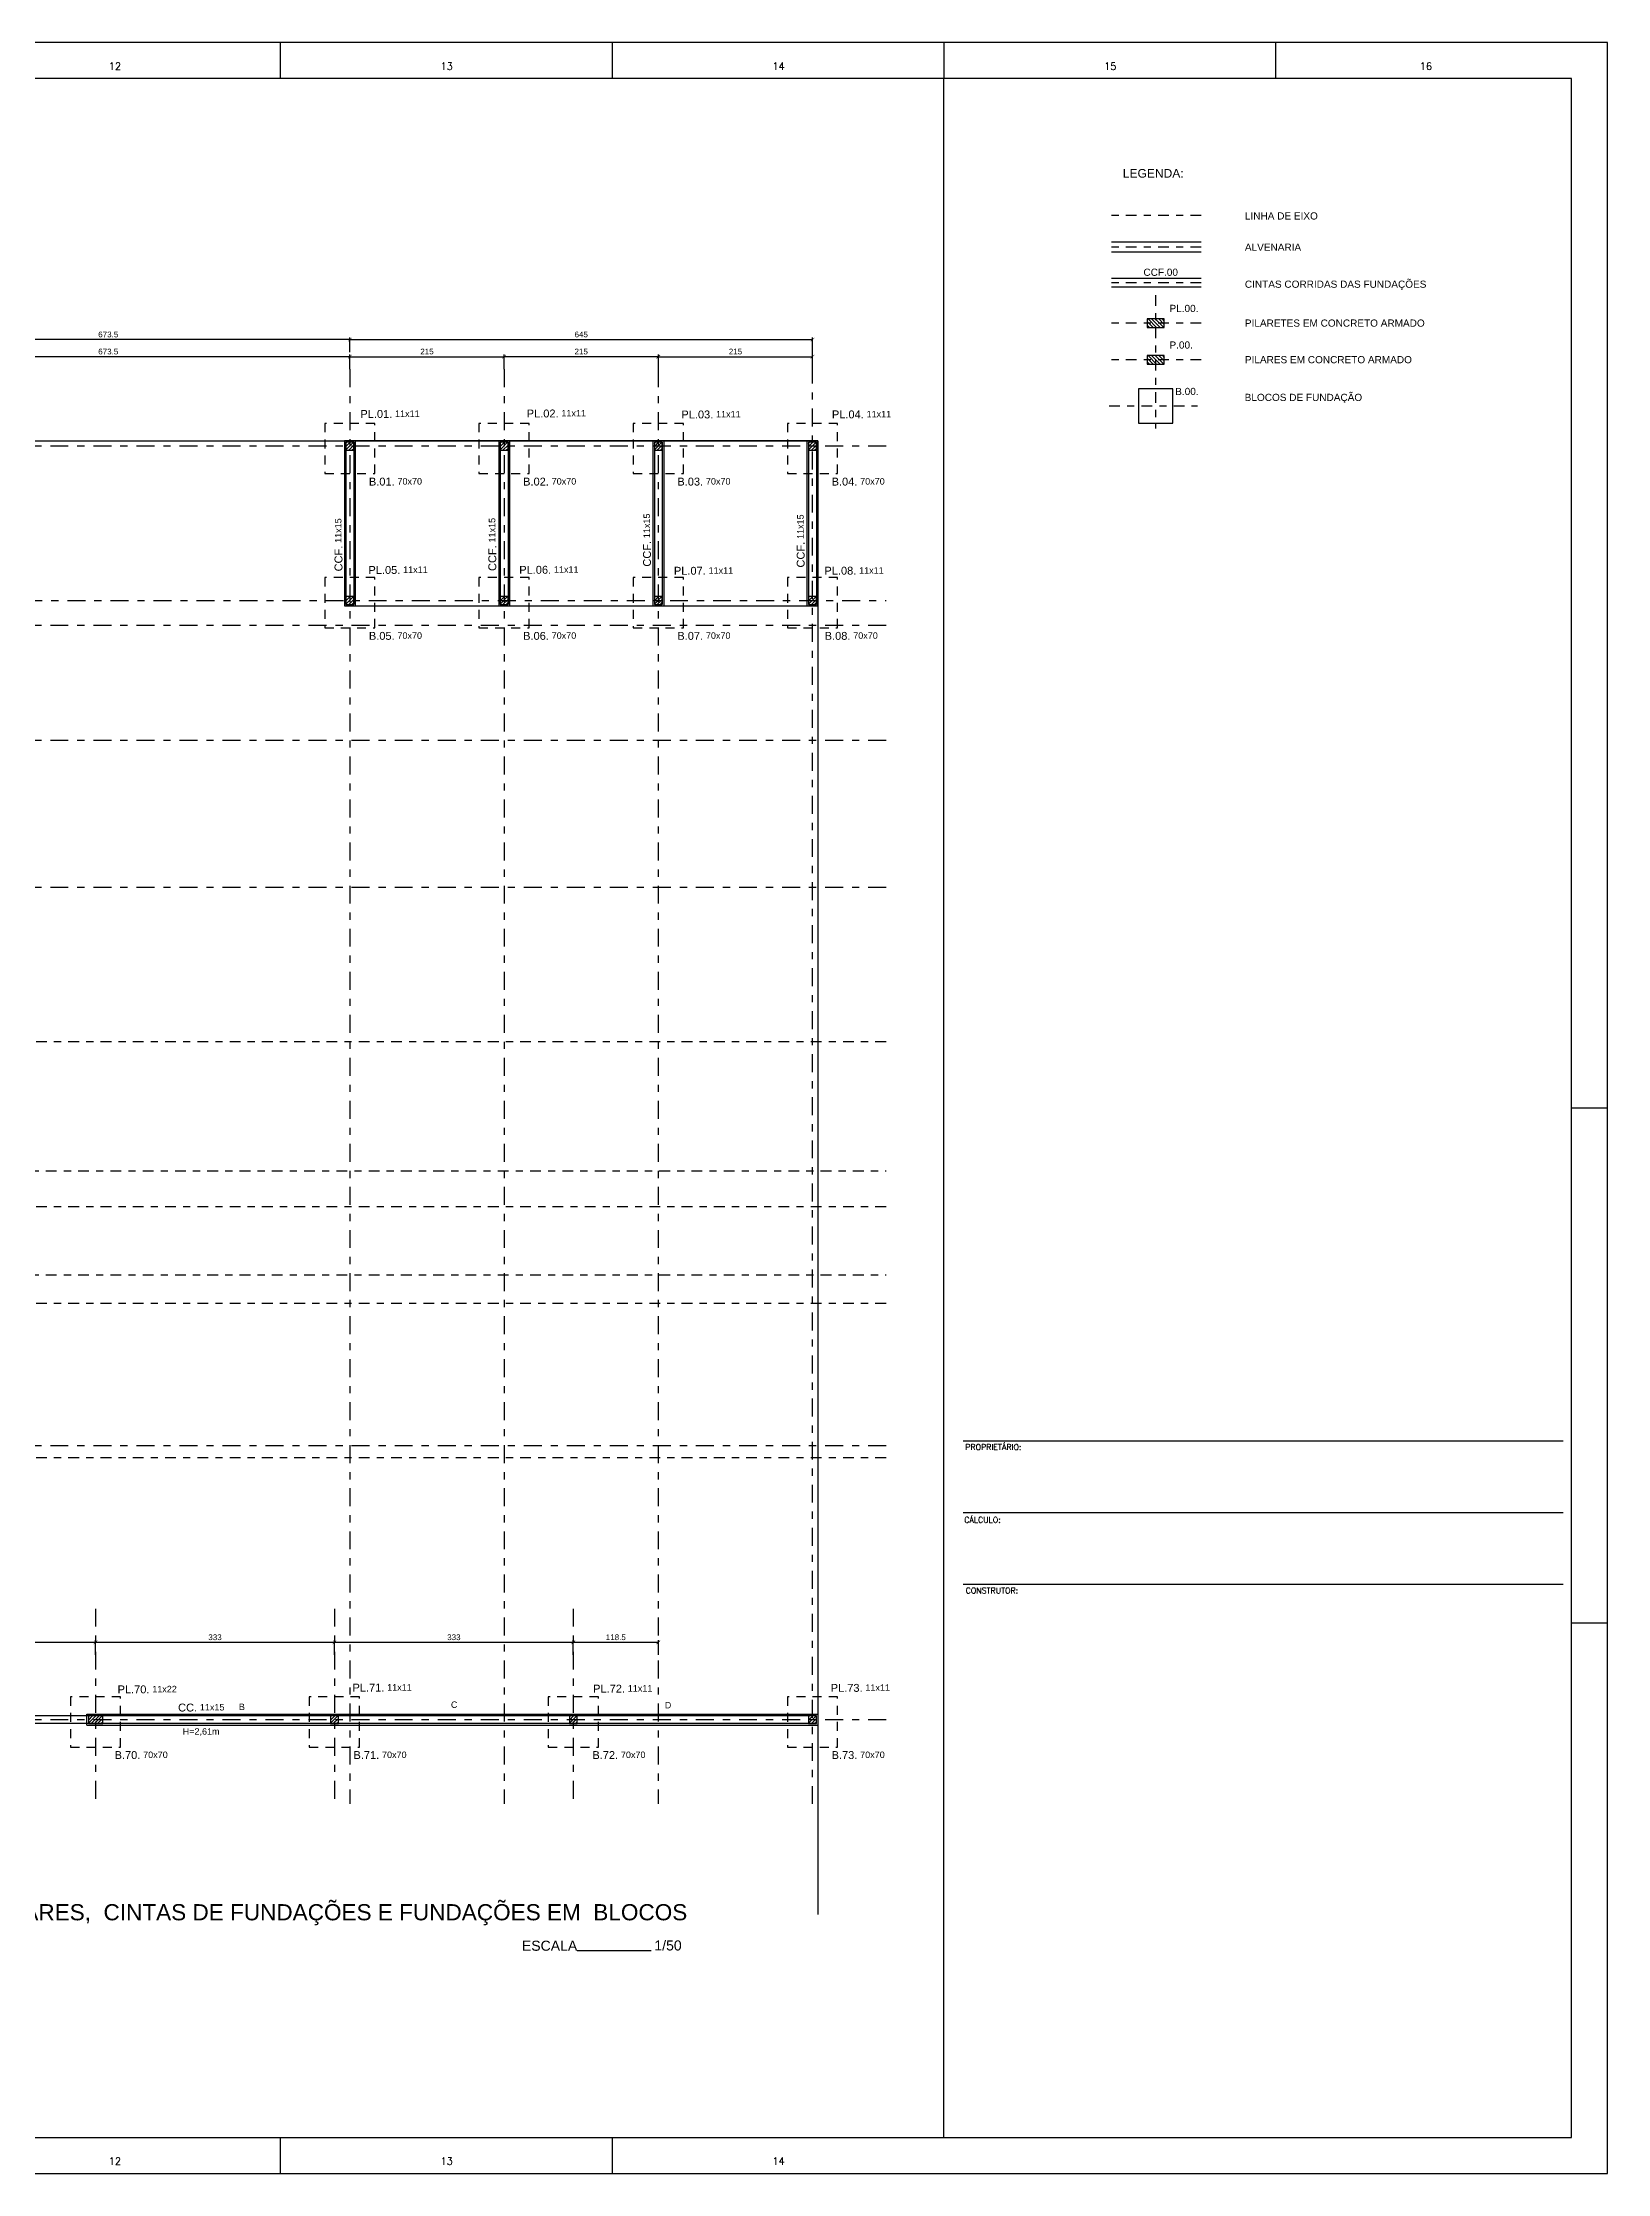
# Model space of a CAD drawing. Header units: millimetres. Extents: x 3659 to 3792, y 1361 to 1391.
# Drawn here: x 3711.49 to 3733.31, y 1360.95 to 1390.65 of the extents above; entities that cross this region are included whole.
import ezdxf
from ezdxf.enums import TextEntityAlignment as Align

# ---------------------------------------------------------------- set-up
doc = ezdxf.new("R2010")
doc.units = ezdxf.units.MM
for name, pattern in [('CENTER', [2, 1.25, -0.25, 0.25, -0.25]), ('DASHDOT', [1, 0.5, -0.25, 0, -0.25]), ('HIDDEN', [0.375, 0.25, -0.125])]:
    doc.linetypes.add(name, pattern=pattern)
for name, color, linetype in [('01-nivel piso', 2, 'Continuous'), ('01-pilar', 7, 'Continuous'), ('eixo', 1, 'CENTER'), ('Forma', 2, 'Continuous'), ('Fundação', 2, 'Continuous'), ('Hachura', 1, 'Continuous'), ('MATRIZ', 8, 'Continuous'), ('Moldura', 2, 'Continuous'), ('PILAR', 5, 'Continuous'), ('textcyan', 4, 'Continuous'), ('Texto 1', 2, 'Continuous'), ('Textos', 7, 'Continuous')]:
    doc.layers.add(name, color=color, linetype=linetype)
doc.styles.add('maloca 1', font='romans.shx')
doc.styles.add('ROMANS', font='arial.ttf')
doc.dimstyles.new('ESC-50JR', dxfattribs={"dimtxt": 0.1, "dimasz": 0.05, "dimexe": 0.03, "dimexo": 0, "dimgap": 0.03, "dimtad": 1, "dimlfac": 100, "dimdsep": 46, "dimtxsty": 'ROMANS', "dimblk1": 'DOTSMALL', "dimblk2": 'DOTSMALL', "dimsah": 1, "dimcen": 0.09, "dimclrd": 1, "dimclre": 1, "dimclrt": 2, "dimadec": 0, "dimazin": 0, "dimtfac": 1, "dimtdec": 4, "dimtmove": 0, "dimatfit": 3, "dimldrblk": 'DOTSMALL', "dimfxl": 0, "dimtolj": 1, "dimtzin": 0, "dimarcsym": 0})

# ---------------------------------------------------------------- blocks, each defined once
blk = doc.blocks.new('_ArchTick')
at = {"color": 0, "linetype": 'ByBlock', "const_width": 0.15}
blk.add_lwpolyline([(-0.5, -0.5), (0.5, 0.5)], dxfattribs=at)
blk = doc.blocks.new('*D34')
at = {"color": 1, "lineweight": -2, "transparency": 16777216}
for p, q in [((3709.043, 1386.097), (3709.043, 1386.301)), ((3715.778, 1386.271), (3709.043, 1386.271)), ((3715.778, 1386.097), (3715.778, 1386.301))]:
    blk.add_line(p, q, dxfattribs=at)
at = {"layer": 'DEFPOINTS', "color": 0, "transparency": 16777216}
for p in [(3709.043, 1386.271), (3709.043, 1386.097), (3715.778, 1386.097)]:
    blk.add_point(p, dxfattribs=at)
at = {"color": 1, "lineweight": -2, "transparency": 16777216, "xscale": 0.05, "yscale": 0.05, "zscale": 0.05, "rotation": 180}
blk.add_blockref('_ArchTick', (3709.043, 1386.271), dxfattribs=at)
at = {"color": 1, "lineweight": -2, "transparency": 16777216, "xscale": 0.05, "yscale": 0.05, "zscale": 0.05}
blk.add_blockref('_ArchTick', (3715.778, 1386.271), dxfattribs=at)
at = {"color": 2, "transparency": 16777216, "insert": (3712.41, 1386.342), "char_height": 0.08, "attachment_point": 5, "style": 'ROMANS'}
blk.add_mtext('\\A1;673.5', dxfattribs=at)
blk = doc.blocks.new('_DOTSMALL')
at = {"color": 0, "linetype": 'ByBlock', "const_width": 0.5}
blk.add_lwpolyline([(-0.0625, 0, 1), (0.0625, 0, 1)], format="xyb", close=True, dxfattribs=at)
blk = doc.blocks.new('*D35')
at = {"color": 1, "lineweight": -2, "transparency": 16777216}
for p, q in [((3715.778, 1386.097), (3715.778, 1386.301)), ((3715.778, 1386.271), (3717.928, 1386.271)), ((3717.928, 1386.097), (3717.928, 1386.301))]:
    blk.add_line(p, q, dxfattribs=at)
at = {"layer": 'DEFPOINTS', "color": 0, "transparency": 16777216}
for p in [(3717.928, 1386.271), (3715.778, 1386.097), (3717.928, 1386.097)]:
    blk.add_point(p, dxfattribs=at)
at = {"color": 1, "lineweight": -2, "transparency": 16777216, "xscale": 0.05, "yscale": 0.05, "zscale": 0.05, "rotation": 180}
blk.add_blockref('_ArchTick', (3715.778, 1386.271), dxfattribs=at)
at = {"color": 1, "lineweight": -2, "transparency": 16777216, "xscale": 0.05, "yscale": 0.05, "zscale": 0.05}
blk.add_blockref('_ArchTick', (3717.928, 1386.271), dxfattribs=at)
at = {"color": 2, "transparency": 16777216, "insert": (3716.853, 1386.342), "char_height": 0.08, "attachment_point": 5, "style": 'ROMANS'}
blk.add_mtext('\\A1;215', dxfattribs=at)
blk = doc.blocks.new('*D36')
at = {"color": 1, "lineweight": -2, "transparency": 16777216}
for p, q in [((3717.928, 1386.097), (3717.928, 1386.301)), ((3720.078, 1386.271), (3717.928, 1386.271)), ((3720.078, 1386.097), (3720.078, 1386.301))]:
    blk.add_line(p, q, dxfattribs=at)
at = {"layer": 'DEFPOINTS', "color": 0, "transparency": 16777216}
for p in [(3717.928, 1386.271), (3717.928, 1386.097), (3720.078, 1386.097)]:
    blk.add_point(p, dxfattribs=at)
at = {"color": 1, "lineweight": -2, "transparency": 16777216, "xscale": 0.05, "yscale": 0.05, "zscale": 0.05, "rotation": 180}
blk.add_blockref('_ArchTick', (3717.928, 1386.271), dxfattribs=at)
at = {"color": 1, "lineweight": -2, "transparency": 16777216, "xscale": 0.05, "yscale": 0.05, "zscale": 0.05}
blk.add_blockref('_ArchTick', (3720.078, 1386.271), dxfattribs=at)
at = {"color": 2, "transparency": 16777216, "insert": (3719.003, 1386.342), "char_height": 0.08, "attachment_point": 5, "style": 'ROMANS'}
blk.add_mtext('\\A1;215', dxfattribs=at)
blk = doc.blocks.new('*D37')
at = {"color": 1, "lineweight": -2, "transparency": 16777216}
for p, q in [((3720.078, 1386.097), (3720.078, 1386.301)), ((3720.078, 1386.271), (3722.228, 1386.271)), ((3722.228, 1386.097), (3722.228, 1386.301))]:
    blk.add_line(p, q, dxfattribs=at)
at = {"layer": 'DEFPOINTS', "color": 0, "transparency": 16777216}
for p in [(3722.228, 1386.271), (3720.078, 1386.097), (3722.228, 1386.097)]:
    blk.add_point(p, dxfattribs=at)
at = {"color": 1, "lineweight": -2, "transparency": 16777216, "xscale": 0.05, "yscale": 0.05, "zscale": 0.05, "rotation": 180}
blk.add_blockref('_ArchTick', (3720.078, 1386.271), dxfattribs=at)
at = {"color": 1, "lineweight": -2, "transparency": 16777216, "xscale": 0.05, "yscale": 0.05, "zscale": 0.05}
blk.add_blockref('_ArchTick', (3722.228, 1386.271), dxfattribs=at)
at = {"color": 2, "transparency": 16777216, "insert": (3721.153, 1386.342), "char_height": 0.08, "attachment_point": 5, "style": 'ROMANS'}
blk.add_mtext('\\A1;215', dxfattribs=at)
blk = doc.blocks.new('*D65')
at = {"color": 1, "lineweight": -2, "transparency": 16777216}
for p, q in [((3715.778, 1386.336), (3715.778, 1386.539)), ((3715.778, 1386.509), (3722.228, 1386.509)), ((3722.228, 1386.301), (3722.228, 1386.539))]:
    blk.add_line(p, q, dxfattribs=at)
at = {"layer": 'DEFPOINTS', "color": 0, "transparency": 16777216}
for p in [(3722.228, 1386.509), (3715.778, 1386.336), (3722.228, 1386.301)]:
    blk.add_point(p, dxfattribs=at)
at = {"color": 1, "lineweight": -2, "transparency": 16777216, "xscale": 0.05, "yscale": 0.05, "zscale": 0.05, "rotation": 180}
blk.add_blockref('_ArchTick', (3715.778, 1386.509), dxfattribs=at)
at = {"color": 1, "lineweight": -2, "transparency": 16777216, "xscale": 0.05, "yscale": 0.05, "zscale": 0.05}
blk.add_blockref('_ArchTick', (3722.228, 1386.509), dxfattribs=at)
at = {"color": 2, "transparency": 16777216, "insert": (3719.003, 1386.58), "char_height": 0.08, "attachment_point": 5, "style": 'ROMANS'}
blk.add_mtext('\\A1;645', dxfattribs=at)
blk = doc.blocks.new('*D69')
at = {"color": 1, "lineweight": -2, "transparency": 16777216}
for p, q in [((3709.043, 1386.336), (3709.043, 1386.539)), ((3715.778, 1386.509), (3709.043, 1386.509)), ((3715.778, 1386.336), (3715.778, 1386.539))]:
    blk.add_line(p, q, dxfattribs=at)
at = {"layer": 'DEFPOINTS', "color": 0, "transparency": 16777216}
for p in [(3709.043, 1386.509), (3709.043, 1386.336), (3715.778, 1386.336)]:
    blk.add_point(p, dxfattribs=at)
at = {"color": 1, "lineweight": -2, "transparency": 16777216, "xscale": 0.05, "yscale": 0.05, "zscale": 0.05, "rotation": 180}
blk.add_blockref('_ArchTick', (3709.043, 1386.509), dxfattribs=at)
at = {"color": 1, "lineweight": -2, "transparency": 16777216, "xscale": 0.05, "yscale": 0.05, "zscale": 0.05}
blk.add_blockref('_ArchTick', (3715.778, 1386.509), dxfattribs=at)
at = {"color": 2, "transparency": 16777216, "insert": (3712.41, 1386.58), "char_height": 0.08, "attachment_point": 5, "style": 'ROMANS'}
blk.add_mtext('\\A1;673.5', dxfattribs=at)
blk = doc.blocks.new('*D78')
at = {"color": 1, "lineweight": -2, "transparency": 16777216}
for p, q in [((3712.233, 1368.226), (3712.233, 1368.38)), ((3715.563, 1368.35), (3712.233, 1368.35)), ((3715.563, 1368.176), (3715.563, 1368.38))]:
    blk.add_line(p, q, dxfattribs=at)
at = {"layer": 'DEFPOINTS', "color": 0, "transparency": 16777216}
for p in [(3712.233, 1368.35), (3712.233, 1368.226), (3715.563, 1368.176)]:
    blk.add_point(p, dxfattribs=at)
at = {"color": 1, "lineweight": -2, "transparency": 16777216, "xscale": 0.05, "yscale": 0.05, "zscale": 0.05, "rotation": 180}
blk.add_blockref('_ArchTick', (3712.233, 1368.35), dxfattribs=at)
at = {"color": 1, "lineweight": -2, "transparency": 16777216, "xscale": 0.05, "yscale": 0.05, "zscale": 0.05}
blk.add_blockref('_ArchTick', (3715.563, 1368.35), dxfattribs=at)
at = {"color": 2, "transparency": 16777216, "insert": (3713.898, 1368.421), "char_height": 0.08, "attachment_point": 5, "style": 'ROMANS'}
blk.add_mtext('\\A1;333', dxfattribs=at)
blk = doc.blocks.new('*D79')
at = {"color": 1, "lineweight": -2, "transparency": 16777216}
for p, q in [((3709.043, 1368.176), (3709.043, 1368.38)), ((3712.233, 1368.35), (3709.043, 1368.35)), ((3712.233, 1368.176), (3712.233, 1368.38))]:
    blk.add_line(p, q, dxfattribs=at)
at = {"layer": 'DEFPOINTS', "color": 0, "transparency": 16777216}
for p in [(3709.043, 1368.35), (3709.043, 1368.176), (3712.233, 1368.176)]:
    blk.add_point(p, dxfattribs=at)
at = {"color": 1, "lineweight": -2, "transparency": 16777216, "xscale": 0.05, "yscale": 0.05, "zscale": 0.05, "rotation": 180}
blk.add_blockref('_ArchTick', (3709.043, 1368.35), dxfattribs=at)
at = {"color": 1, "lineweight": -2, "transparency": 16777216, "xscale": 0.05, "yscale": 0.05, "zscale": 0.05}
blk.add_blockref('_ArchTick', (3712.233, 1368.35), dxfattribs=at)
at = {"color": 2, "transparency": 16777216, "insert": (3710.638, 1368.421), "char_height": 0.08, "attachment_point": 5, "style": 'ROMANS'}
blk.add_mtext('\\A1;319', dxfattribs=at)
blk = doc.blocks.new('*D80')
at = {"color": 1, "lineweight": -2, "transparency": 16777216}
for p, q in [((3715.563, 1368.176), (3715.563, 1368.38)), ((3718.893, 1368.35), (3715.563, 1368.35)), ((3718.893, 1368.176), (3718.893, 1368.38))]:
    blk.add_line(p, q, dxfattribs=at)
at = {"layer": 'DEFPOINTS', "color": 0, "transparency": 16777216}
for p in [(3715.563, 1368.35), (3715.563, 1368.176), (3718.893, 1368.176)]:
    blk.add_point(p, dxfattribs=at)
at = {"color": 1, "lineweight": -2, "transparency": 16777216, "xscale": 0.05, "yscale": 0.05, "zscale": 0.05, "rotation": 180}
blk.add_blockref('_ArchTick', (3715.563, 1368.35), dxfattribs=at)
at = {"color": 1, "lineweight": -2, "transparency": 16777216, "xscale": 0.05, "yscale": 0.05, "zscale": 0.05}
blk.add_blockref('_ArchTick', (3718.893, 1368.35), dxfattribs=at)
at = {"color": 2, "transparency": 16777216, "insert": (3717.228, 1368.421), "char_height": 0.08, "attachment_point": 5, "style": 'ROMANS'}
blk.add_mtext('\\A1;333', dxfattribs=at)
blk = doc.blocks.new('*D81')
at = {"color": 1, "lineweight": -2, "transparency": 16777216}
for p, q in [((3718.893, 1368.176), (3718.893, 1368.38)), ((3720.078, 1368.35), (3718.893, 1368.35)), ((3720.078, 1368.176), (3720.078, 1368.38))]:
    blk.add_line(p, q, dxfattribs=at)
at = {"layer": 'DEFPOINTS', "color": 0, "transparency": 16777216}
for p in [(3718.893, 1368.35), (3718.893, 1368.176), (3720.078, 1368.176)]:
    blk.add_point(p, dxfattribs=at)
at = {"color": 1, "lineweight": -2, "transparency": 16777216, "xscale": 0.05, "yscale": 0.05, "zscale": 0.05, "rotation": 180}
blk.add_blockref('_ArchTick', (3718.893, 1368.35), dxfattribs=at)
at = {"color": 1, "lineweight": -2, "transparency": 16777216, "xscale": 0.05, "yscale": 0.05, "zscale": 0.05}
blk.add_blockref('_ArchTick', (3720.078, 1368.35), dxfattribs=at)
at = {"color": 2, "transparency": 16777216, "insert": (3719.485, 1368.421), "char_height": 0.08, "attachment_point": 5, "style": 'ROMANS'}
blk.add_mtext('\\A1;118.5', dxfattribs=at)

msp = doc.modelspace()

# ---------------------------------------------------------------- hatches: boundary and pattern name
at = {"layer": '01-pilar'}
h = msp.add_hatch(dxfattribs=at)
h.set_pattern_fill('JIS_WOOD', color=1, scale=0.05, angle=-90, style=0)
h.set_pattern_definition([(315, (399.68739, 2191.2639), (0.02499999996, 0.02499999996), [])])
h.paths.add_polyline_path([(3726.890402, 1386.676833), (3727.130402, 1386.676833), (3727.130402, 1386.796833), (3726.890402, 1386.796833)])
h = msp.add_hatch(dxfattribs=at)
h.set_pattern_fill('JIS_WOOD', color=1, scale=0.05, angle=-90, style=0)
h.set_pattern_definition([(315, (399.68739, 2190.753953), (0.02499999996, 0.02499999996), [])])
h.paths.add_polyline_path([(3726.890402, 1386.166888), (3727.130402, 1386.166888), (3727.130402, 1386.286888), (3726.890402, 1386.286888)])
at = {"layer": 'Hachura'}
h = msp.add_hatch(dxfattribs=at)
h.set_pattern_fill('LINE', color=1, scale=0.01, angle=405, style=0)
h.set_pattern_definition([(45, (74.243324, -11.217947), (-0.0224506403, 0.0224506403), [])])
h.paths.add_polyline_path([(3715.832822, 1385.077356), (3715.722822, 1385.077356), (3715.722822, 1384.967356), (3715.832822, 1384.967356)])
h = msp.add_hatch(dxfattribs=at)
h.set_pattern_fill('LINE', color=1, scale=0.01, angle=405, style=0)
h.set_pattern_definition([(45, (76.393324, -11.217947), (-0.0224506403, 0.0224506403), [])])
h.paths.add_polyline_path([(3717.982822, 1385.077356), (3717.872822, 1385.077356), (3717.872822, 1384.967356), (3717.982822, 1384.967356)])
h = msp.add_hatch(dxfattribs=at)
h.set_pattern_fill('LINE', color=1, scale=0.01, angle=405, style=0)
h.set_pattern_definition([(45, (78.543324, -11.217947), (-0.0224506403, 0.0224506403), [])])
h.paths.add_polyline_path([(3720.132822, 1385.077356), (3720.022822, 1385.077356), (3720.022822, 1384.967356), (3720.132822, 1384.967356)])
h = msp.add_hatch(dxfattribs=at)
h.set_pattern_fill('LINE', color=1, scale=0.01, angle=405, style=0)
h.set_pattern_definition([(45, (80.693324, -11.217947), (-0.0224506403, 0.0224506403), [])])
h.paths.add_polyline_path([(3722.282822, 1385.077356), (3722.172822, 1385.077356), (3722.172822, 1384.967356), (3722.282822, 1384.967356)])
h = msp.add_hatch(dxfattribs=at)
h.set_pattern_fill('LINE', color=1, scale=0.01, angle=405, style=0)
h.set_pattern_definition([(45, (74.243324, -13.367947), (-0.0224506403, 0.0224506403), [])])
h.paths.add_polyline_path([(3715.832822, 1382.927356), (3715.722822, 1382.927356), (3715.722822, 1382.817356), (3715.832822, 1382.817356)])
h = msp.add_hatch(dxfattribs=at)
h.set_pattern_fill('LINE', color=1, scale=0.01, angle=405, style=0)
h.set_pattern_definition([(45, (76.393324, -13.367947), (-0.0224506403, 0.0224506403), [])])
h.paths.add_polyline_path([(3717.982822, 1382.927356), (3717.872822, 1382.927356), (3717.872822, 1382.817356), (3717.982822, 1382.817356)])
h = msp.add_hatch(dxfattribs=at)
h.set_pattern_fill('LINE', color=1, scale=0.01, angle=405, style=0)
h.set_pattern_definition([(45, (78.543324, -13.367947), (-0.0224506403, 0.0224506403), [])])
h.paths.add_polyline_path([(3720.132822, 1382.927356), (3720.022822, 1382.927356), (3720.022822, 1382.817356), (3720.132822, 1382.817356)])
h = msp.add_hatch(dxfattribs=at)
h.set_pattern_fill('LINE', color=1, scale=0.01, angle=405, style=0)
h.set_pattern_definition([(45, (80.693324, -13.367947), (-0.0224506403, 0.0224506403), [])])
h.paths.add_polyline_path([(3722.282822, 1382.927356), (3722.172822, 1382.927356), (3722.172822, 1382.817356), (3722.282822, 1382.817356)])
h = msp.add_hatch(dxfattribs=at)
h.set_pattern_fill('LINE', color=1, scale=0.01, angle=405, style=0)
h.set_pattern_definition([(45, (70.653324, -28.967947), (-0.0224506403, 0.0224506403), [])])
h.paths.add_polyline_path([(3712.332822, 1367.327356), (3712.132822, 1367.327356), (3712.132822, 1367.217356), (3712.332822, 1367.217356)])
h = msp.add_hatch(dxfattribs=at)
h.set_pattern_fill('LINE', color=1, scale=0.01, angle=405, style=0)
h.set_pattern_definition([(45, (74.028324, -28.967947), (-0.0224506403, 0.0224506403), [])])
h.paths.add_polyline_path([(3715.617822, 1367.327356), (3715.507822, 1367.327356), (3715.507822, 1367.217356), (3715.617822, 1367.217356)])
h = msp.add_hatch(dxfattribs=at)
h.set_pattern_fill('LINE', color=1, scale=0.01, angle=405, style=0)
h.set_pattern_definition([(45, (77.358324, -28.967947), (-0.0224506403, 0.0224506403), [])])
h.paths.add_polyline_path([(3718.947822, 1367.327356), (3718.837822, 1367.327356), (3718.837822, 1367.217356), (3718.947822, 1367.217356)])
h = msp.add_hatch(dxfattribs=at)
h.set_pattern_fill('LINE', color=1, scale=0.01, angle=405, style=0)
h.set_pattern_definition([(45, (80.693324, -28.967947), (-0.0224506403, 0.0224506403), [])])
h.paths.add_polyline_path([(3722.282822, 1367.327356), (3722.172822, 1367.327356), (3722.172822, 1367.217356), (3722.282822, 1367.217356)])

# ---------------------------------------------------------------- linework, layer by layer
msp.add_line((3719.979405, 1364.050073), (3718.945922, 1364.050073))
at = {"color": 60}
msp.add_lwpolyline([(3726.770402, 1385.34381), (3727.250402, 1385.34381), (3727.250402, 1385.82381), (3726.770402, 1385.82381)], close=True, dxfattribs=at)
at = {"layer": '01-nivel piso', "color": 2, "linetype": 'ByBlock', "ltscale": 0.05}
for p, q in [((3727.645176, 1387.361995), (3726.396824, 1387.361995)), ((3727.645176, 1387.241995), (3726.396824, 1387.241995))]:
    msp.add_line(p, q, dxfattribs=at)
at = {"layer": '01-pilar', "color": 5}
for points in [[(3727.130402, 1386.676833), (3727.130402, 1386.796833), (3726.890402, 1386.796833), (3726.890402, 1386.676833)], [(3727.130402, 1386.166888), (3727.130402, 1386.286888), (3726.890402, 1386.286888), (3726.890402, 1386.166888)]]:
    msp.add_lwpolyline(points, close=True, dxfattribs=at)
at = {"layer": 'eixo', "linetype": 'DASHDOT', "ltscale": 0.3}
for p, q in [((3727.645176, 1388.236621), (3726.396824, 1388.236621)), ((3727.645176, 1387.79855), (3726.396824, 1387.79855)), ((3727.645176, 1387.301995), (3726.396824, 1387.301995)), ((3727.010402, 1387.128246), (3727.010402, 1385.270933)), ((3727.645176, 1386.736833), (3726.396824, 1386.736833)), ((3727.645176, 1386.226888), (3726.396824, 1386.226888)), ((3726.361943, 1385.58381), (3727.595766, 1385.58381)), ((3723.252822, 1376.722356), (3662.040652, 1376.722356)), ((3662.040652, 1374.922356), (3723.252822, 1374.922356)), ((3723.252822, 1374.422356), (3662.040652, 1374.422356)), ((3662.040652, 1373.472356), (3723.252822, 1373.472356)), ((3723.252822, 1373.072356), (3662.040652, 1373.072356)), ((3723.252822, 1370.922356), (3662.040652, 1370.922356))]:
    msp.add_line(p, q, dxfattribs=at)
at = {"layer": 'eixo', "linetype": 'DASHDOT', "ltscale": 0.5}
for p, q in [((3715.777822, 1386.097356), (3715.777822, 1366.097356)), ((3717.927822, 1386.097356), (3717.927822, 1366.097356)), ((3720.077822, 1386.097356), (3720.077822, 1366.097356)), ((3722.227822, 1366.097356), (3722.227822, 1386.097356)), ((3723.252822, 1385.022356), (3662.040652, 1385.022356)), ((3662.040652, 1382.872356), (3723.252822, 1382.872356)), ((3723.252822, 1382.522356), (3662.040652, 1382.522356)), ((3723.252822, 1380.922356), (3662.040652, 1380.922356)), ((3723.252822, 1378.872356), (3662.040652, 1378.872356)), ((3723.252822, 1371.089056), (3662.040652, 1371.089056)), ((3712.232822, 1368.81982), (3712.232822, 1366.097356)), ((3715.562822, 1368.81982), (3715.562822, 1366.097356)), ((3718.892822, 1368.81982), (3718.892822, 1366.097356)), ((3723.252822, 1367.272356), (3661.937893, 1367.272356))]:
    msp.add_line(p, q, dxfattribs=at)
at = {"layer": 'Forma', "linetype": 'Continuous', "ltscale": 0.5}
for p, q in [((3715.722822, 1385.077356), (3715.722822, 1382.817356)), ((3715.832822, 1385.077356), (3715.722822, 1385.077356)), ((3715.832822, 1385.077356), (3715.832822, 1382.817356)), ((3717.872822, 1385.077356), (3717.872822, 1382.817356)), ((3717.982822, 1385.077356), (3717.982822, 1382.817356)), ((3720.022822, 1385.077356), (3720.022822, 1382.817356)), ((3720.132822, 1385.077356), (3720.132822, 1382.817356)), ((3722.172822, 1385.077356), (3722.172822, 1382.817356)), ((3722.282822, 1385.077356), (3722.282822, 1382.817356)), ((3715.722822, 1382.817356), (3715.832822, 1382.817356)), ((3722.282822, 1367.327356), (3709.142822, 1367.327356)), ((3722.282822, 1367.217356), (3709.142822, 1367.217356))]:
    msp.add_line(p, q, dxfattribs=at)
at = {"layer": 'Fundação', "color": 2, "linetype": 'HIDDEN', "ltscale": 0.5}
for points in [[(3715.427822, 1384.641326), (3716.127822, 1384.641326), (3716.127822, 1385.341326), (3715.427822, 1385.341326)], [(3717.577822, 1384.641326), (3718.277822, 1384.641326), (3718.277822, 1385.341326), (3717.577822, 1385.341326)], [(3719.727822, 1384.641326), (3720.427822, 1384.641326), (3720.427822, 1385.341326), (3719.727822, 1385.341326)], [(3721.877822, 1384.641326), (3722.577822, 1384.641326), (3722.577822, 1385.341326), (3721.877822, 1385.341326)], [(3715.427822, 1382.491326), (3716.127822, 1382.491326), (3716.127822, 1383.191326), (3715.427822, 1383.191326)], [(3717.577822, 1382.491326), (3718.277822, 1382.491326), (3718.277822, 1383.191326), (3717.577822, 1383.191326)], [(3719.727822, 1382.491326), (3720.427822, 1382.491326), (3720.427822, 1383.191326), (3719.727822, 1383.191326)], [(3721.877822, 1382.491326), (3722.577822, 1382.491326), (3722.577822, 1383.191326), (3721.877822, 1383.191326)], [(3711.882822, 1366.891326), (3712.582822, 1366.891326), (3712.582822, 1367.591326), (3711.882822, 1367.591326)], [(3715.212822, 1366.891326), (3715.912822, 1366.891326), (3715.912822, 1367.591326), (3715.212822, 1367.591326)], [(3718.542822, 1366.891326), (3719.242822, 1366.891326), (3719.242822, 1367.591326), (3718.542822, 1367.591326)], [(3721.877822, 1366.891326), (3722.577822, 1366.891326), (3722.577822, 1367.591326), (3721.877822, 1367.591326)]]:
    msp.add_lwpolyline(points, close=True, dxfattribs=at)
at = {"layer": 'MATRIZ'}
for p, q in [((3727.645176, 1387.86855), (3726.396824, 1387.86855)), ((3727.645176, 1387.72855), (3726.396824, 1387.72855)), ((3661.862822, 1385.097356), (3722.302822, 1385.097356)), ((3715.702822, 1385.097356), (3722.302822, 1385.097356)), ((3722.302822, 1385.097356), (3715.702822, 1385.097356)), ((3715.702822, 1385.097356), (3715.702822, 1382.797356)), ((3715.852822, 1385.097356), (3715.852822, 1382.797356)), ((3717.852822, 1385.097356), (3717.852822, 1382.797356)), ((3718.002822, 1385.097356), (3718.002822, 1382.797356)), ((3720.002822, 1385.097356), (3720.002822, 1382.797356)), ((3720.152822, 1385.097356), (3720.152822, 1382.797356)), ((3722.152822, 1382.797356), (3722.152822, 1385.097356)), ((3722.302822, 1385.097356), (3722.302822, 1364.557412)), ((3722.302822, 1385.097356), (3722.302822, 1382.347356)), ((3722.302822, 1382.797356), (3722.302822, 1385.097356)), ((3715.702822, 1382.797356), (3722.302822, 1382.797356)), ((3712.112822, 1367.197356), (3712.112822, 1367.347356)), ((3712.112822, 1367.347356), (3722.302822, 1367.347356)), ((3712.112822, 1367.197356), (3722.302822, 1367.197356))]:
    msp.add_line(p, q, dxfattribs=at)
at = {"layer": 'Moldura', "color": 1}
for p, q in [((3714.807761, 1390.648453), (3714.807761, 1390.148453)), ((3719.432761, 1390.648453), (3719.432761, 1390.148453)), ((3724.057761, 1390.648453), (3724.057761, 1390.148453)), ((3728.682761, 1390.648453), (3728.682761, 1390.148453)), ((3724.057761, 1361.448453), (3724.057761, 1390.148453)), ((3732.807761, 1375.798453), (3733.307761, 1375.798453)), ((3724.329245, 1371.161427), (3732.693356, 1371.161427)), ((3724.329245, 1370.161427), (3732.693356, 1370.161427)), ((3724.329245, 1369.161427), (3732.693356, 1369.161427)), ((3732.807761, 1368.623453), (3733.307761, 1368.623453)), ((3714.807761, 1361.448453), (3714.807761, 1360.948453)), ((3719.432761, 1361.448453), (3719.432761, 1360.948453))]:
    msp.add_line(p, q, dxfattribs=at)
msp.add_lwpolyline([(3658.932761, 1360.948453), (3733.307761, 1360.948453), (3733.307761, 1390.648453), (3658.932761, 1390.648453)], close=True, dxfattribs=at)
at = {"layer": 'Moldura', "color": 6}
msp.add_lwpolyline([(3660.182761, 1361.448453), (3732.807761, 1361.448453), (3732.807761, 1390.148453), (3660.182761, 1390.148453)], close=True, dxfattribs=at)
at = {"layer": 'PILAR'}
for points in [[(3715.722822, 1384.967356), (3715.832822, 1384.967356), (3715.832822, 1385.077356), (3715.722822, 1385.077356)], [(3717.872822, 1384.967356), (3717.982822, 1384.967356), (3717.982822, 1385.077356), (3717.872822, 1385.077356)], [(3720.022822, 1384.967356), (3720.132822, 1384.967356), (3720.132822, 1385.077356), (3720.022822, 1385.077356)], [(3722.172822, 1384.967356), (3722.282822, 1384.967356), (3722.282822, 1385.077356), (3722.172822, 1385.077356)], [(3715.722822, 1382.817356), (3715.832822, 1382.817356), (3715.832822, 1382.927356), (3715.722822, 1382.927356)], [(3717.872822, 1382.817356), (3717.982822, 1382.817356), (3717.982822, 1382.927356), (3717.872822, 1382.927356)], [(3720.022822, 1382.817356), (3720.132822, 1382.817356), (3720.132822, 1382.927356), (3720.022822, 1382.927356)], [(3722.172822, 1382.817356), (3722.282822, 1382.817356), (3722.282822, 1382.927356), (3722.172822, 1382.927356)], [(3712.132822, 1367.217356), (3712.332822, 1367.217356), (3712.332822, 1367.327356), (3712.132822, 1367.327356)], [(3715.507822, 1367.217356), (3715.617822, 1367.217356), (3715.617822, 1367.327356), (3715.507822, 1367.327356)], [(3718.837822, 1367.217356), (3718.947822, 1367.217356), (3718.947822, 1367.327356), (3718.837822, 1367.327356)], [(3722.172822, 1367.217356), (3722.282822, 1367.217356), (3722.282822, 1367.327356), (3722.172822, 1367.327356)]]:
    msp.add_lwpolyline(points, close=True, dxfattribs=at)

# ---------------------------------------------------------------- texts
at = {"layer": '01-pilar', "color": 3, "style": 'ROMANS'}
msp.add_text('LEGENDA:', height=0.12, dxfattribs=at).set_placement((3726.553078, 1388.766339))
at = {"layer": 'Moldura', "color": 1, "style": 'maloca 1'}
for s, p in [('12', (3712.41774, 1390.269657)), ('13', (3717.04274, 1390.269657)), ('14', (3721.66774, 1390.269657)), ('15', (3726.29274, 1390.269657)), ('16', (3730.692479, 1390.269657)), ('12', (3712.41774, 1361.069657)), ('13', (3717.04274, 1361.069657)), ('14', (3721.66774, 1361.069657))]:
    msp.add_text(s, height=0.1, dxfattribs=at).set_placement(p)
at = {"layer": 'Moldura', "style": 'maloca 1'}
for s, p in [('PROPRIETÁRIO:', (3724.74799, 1371.032009)), ('CÁLCULO:', (3724.596356, 1370.0178)), ('CONSTRUTOR:', (3724.728131, 1369.032009))]:
    msp.add_text(s, height=0.08, dxfattribs=at).set_placement(p, align=Align.CENTER)
at = {"layer": 'textcyan', "linetype": 'Continuous', "insert": (3712.640363, 1364.406738), "char_height": 0.225, "attachment_point": 8, "style": 'ROMANS'}
msp.add_mtext('PLANTA DE LOCAÇÃO E FORMAS DOS PILARES,  CINTAS DE FUNDAÇÕES E FUNDAÇÕES EM  BLOCOS', dxfattribs=at)
at = {"layer": 'Texto 1', "style": 'ROMANS'}
for s, height, p in [('LINHA DE EIXO', 0.1, (3728.254591, 1388.182699)), ('ALVENARIA', 0.1, (3728.254591, 1387.746717)), ('CCF.00', 0.1, (3726.840539, 1387.397843)), ('CINTAS CORRIDAS DAS FUNDAÇÕES', 0.1, (3728.254591, 1387.231312)), ('PL.00.', 0.1, (3727.203303, 1386.893552)), ('PILARETES EM CONCRETO ARMADO ', 0.1, (3728.254591, 1386.689133)), ('P.00.', 0.1, (3727.203303, 1386.383607)), ('PILARES EM CONCRETO ARMADO ', 0.1, (3728.254591, 1386.179188)), ('B.00.', 0.1, (3727.283458, 1385.736452)), ('BLOCOS DE FUNDAÇÃO', 0.1, (3728.251772, 1385.653633)), ('ESCALA', 0.14, (3718.176175, 1364.051733)), ('1/50', 0.14, (3720.0229, 1364.055741))]:
    msp.add_text(s, height=height, dxfattribs=at).set_placement(p)
at = {"layer": 'Textos', "color": 3, "style": 'ROMANS'}
for s, p in [('PL.01.', (3716.368794, 1385.417688)), ('PL.02.', (3718.687603, 1385.424112)), ('PL.03.', (3720.84353, 1385.410491)), ('PL.04.', (3722.941891, 1385.411683)), ('B.01.', (3716.40211, 1384.474271)), ('B.02.', (3718.55211, 1384.474271)), ('B.03.', (3720.70211, 1384.474271)), ('B.04.', (3722.85211, 1384.474271)), ('PL.05.', (3716.481099, 1383.242882)), ('PL.06.', (3718.583383, 1383.24538)), ('PL.07.', (3720.73931, 1383.231759)), ('PL.08.', (3722.837671, 1383.23295)), ('B.05.', (3716.40211, 1382.324271)), ('B.06.', (3718.55211, 1382.324271)), ('B.07.', (3720.70211, 1382.324271)), ('B.08.', (3722.755865, 1382.324271)), ('PL.70.', (3712.984224, 1367.640025)), ('PL.71.', (3716.259095, 1367.664537)), ('PL.72.', (3719.61301, 1367.650273)), ('PL.73.', (3722.925277, 1367.660677)), ('CC.', (3713.648025, 1367.386603)), ('B.70.', (3712.85711, 1366.724271)), ('B.71.', (3716.18711, 1366.724271)), ('B.72.', (3719.51711, 1366.724271)), ('B.73.', (3722.85211, 1366.724271))]:
    msp.add_text(s, height=0.11, dxfattribs=at).set_placement(p, align=Align.RIGHT)
at = {"layer": 'Textos', "color": 2, "style": 'ROMANS'}
for s, p in [('11x11', (3716.407971, 1385.431614)), ('11x11', (3718.72678, 1385.438039)), ('11x11', (3720.882707, 1385.424418)), ('11x11', (3722.981068, 1385.425609)), ('70x70', (3716.441287, 1384.488197)), ('70x70', (3718.591287, 1384.488197)), ('70x70', (3720.741287, 1384.488197)), ('70x70', (3722.891287, 1384.488197)), ('11x11', (3716.520276, 1383.256808)), ('11x11', (3718.62256, 1383.259306)), ('11x11', (3720.778487, 1383.245685)), ('11x11', (3722.876848, 1383.246877)), ('70x70', (3716.441287, 1382.338197)), ('70x70', (3718.591287, 1382.338197)), ('70x70', (3720.741287, 1382.338197)), ('70x70', (3722.795042, 1382.338197)), ('11x22', (3713.023401, 1367.653951)), ('11x11', (3716.298272, 1367.678464)), ('11x11', (3719.652187, 1367.664199)), ('11x11', (3722.964453, 1367.674604)), ('11x15', (3713.687202, 1367.400529)), ('B', (3714.2309, 1367.405905)), ('C', (3717.186747, 1367.436603)), ('D', (3720.167893, 1367.42964)), ('H=2,61m', (3713.447622, 1367.063123)), ('70x70', (3712.896287, 1366.738197)), ('70x70', (3716.226287, 1366.738197)), ('70x70', (3719.556287, 1366.738197)), ('70x70', (3722.891287, 1366.738197))]:
    msp.add_text(s, height=0.09, dxfattribs=at).set_placement(p)
for p in [(3719.961083, 1383.741857), (3722.103014, 1383.729551), (3715.660667, 1383.675255), (3717.804948, 1383.681216)]:
    msp.add_text('11x15', height=0.09, rotation=90, dxfattribs=at).set_placement(p)
at = {"layer": 'Textos', "color": 3, "style": 'ROMANS'}
for p in [(3715.674593, 1383.636078), (3717.818874, 1383.64204), (3719.97501, 1383.70268), (3722.116941, 1383.690374)]:
    msp.add_text('CCF.', height=0.11, rotation=90, dxfattribs=at).set_placement(p, align=Align.RIGHT)

# ---------------------------------------------------------------- dimensions: what is measured, and where the dimension line sits
for base, p1, p2, picture, middle in [((3709.042822, 1386.509433), (3715.777822, 1386.33608), (3709.042822, 1386.33608), '*D69', (3712.410322, 1386.580306)), ((3722.227822, 1386.509433), (3715.777822, 1386.33608), (3722.227822, 1386.300709), '*D65', (3719.002822, 1386.580279)), ((3709.042822, 1386.270709), (3715.777822, 1386.097356), (3709.042822, 1386.097356), '*D34', (3712.410322, 1386.341582)), ((3717.927822, 1386.270709), (3715.777822, 1386.097356), (3717.927822, 1386.097356), '*D35', (3716.852822, 1386.341554)), ((3717.927822, 1386.270709), (3720.077822, 1386.097356), (3717.927822, 1386.097356), '*D36', (3719.002822, 1386.341554)), ((3722.227822, 1386.270709), (3720.077822, 1386.097356), (3722.227822, 1386.097356), '*D37', (3721.152822, 1386.341554)), ((3709.042822, 1368.349713), (3712.232822, 1368.176361), (3709.042822, 1368.176361), '*D79', (3710.637822, 1368.420586)), ((3712.232822, 1368.349713), (3715.562822, 1368.176361), (3712.232822, 1368.22606), '*D78', (3713.897822, 1368.420586)), ((3715.562822, 1368.349713), (3718.892822, 1368.176361), (3715.562822, 1368.176361), '*D80', (3717.227822, 1368.420586)), ((3718.892822, 1368.349713), (3720.077822, 1368.176361), (3718.892822, 1368.176361), '*D81', (3719.485322, 1368.420559))]:
    dim = msp.add_linear_dim(base=base, p1=p1, p2=p2, dimstyle='ESC-50JR', override={"dimtxt": 0.08, "dimdec": 1, "dimblk1": 'ArchTick', "dimblk2": 'ArchTick', "dimtmove": 1, "dimfxl": 0.18})
    dim.commit()
    dim.dimension.update_dxf_attribs({"geometry": picture, "text_midpoint": middle})

doc.saveas('drawing.dxf')
